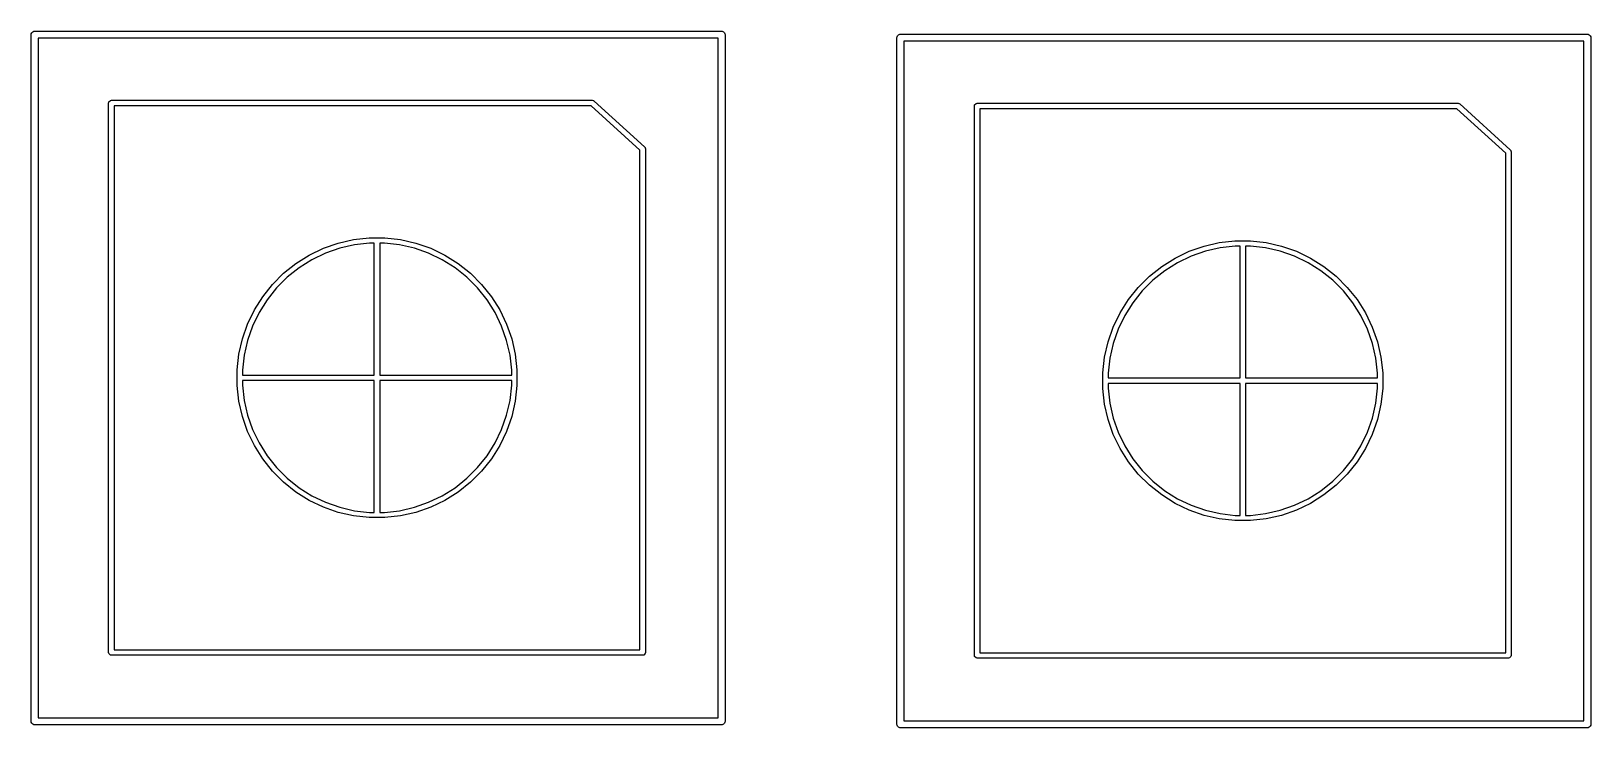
# Model space of a CAD drawing. Header units: millimetres. Extents: x 73 to 176, y -160 to -92.
# Drawn here: x 91.5 to 125.56, y -138.96 to -123.74 of the extents above; entities that cross this region are included whole.
import ezdxf

# ---------------------------------------------------------------- set-up
doc = ezdxf.new("R2010")
doc.units = ezdxf.units.MM
doc.layers.add('F.Fab', color=9, linetype='CONTINUOUS', true_color=0xafafaf)

msp = doc.modelspace()

# ---------------------------------------------------------------- linework, layer by layer
at = {"layer": 'F.Fab', "linetype": 'CONTINUOUS'}
for p, q in [((91.5046, -123.8167), (91.506041, -123.802068)), ((91.5046, -138.8167), (91.5046, -123.8167)), ((91.506041, -123.802068), (91.51724, -123.775032)), ((91.51724, -123.775032), (91.537932, -123.75434)), ((91.537932, -123.75434), (91.564968, -123.743141)), ((91.564968, -123.743141), (91.5796, -123.7417)), ((91.5796, -123.7417), (106.5796, -123.7417)), ((91.6546, -123.8917), (91.6546, -138.7417)), ((106.5046, -123.8917), (91.6546, -123.8917)), ((106.5046, -138.7417), (106.5046, -123.8917)), ((106.5796, -123.7417), (106.594232, -123.743141)), ((106.594232, -123.743141), (106.621268, -123.75434)), ((106.621268, -123.75434), (106.64196, -123.775032)), ((106.64196, -123.775032), (106.653159, -123.802068)), ((106.653159, -123.802068), (106.6546, -123.8167)), ((106.6546, -123.8167), (106.6546, -138.8167)), ((110.4079, -123.8814), (110.409341, -123.866768)), ((110.4079, -138.8814), (110.4079, -123.8814)), ((110.409341, -123.866768), (110.42054, -123.839732)), ((110.42054, -123.839732), (110.441232, -123.81904)), ((110.441232, -123.81904), (110.468268, -123.807841)), ((110.468268, -123.807841), (110.4829, -123.8064)), ((110.4829, -123.8064), (125.4829, -123.8064)), ((125.4829, -123.8064), (125.497532, -123.807841)), ((125.497532, -123.807841), (125.524568, -123.81904)), ((125.524568, -123.81904), (125.54526, -123.839732)), ((125.54526, -123.839732), (125.556459, -123.866768)), ((125.556459, -123.866768), (125.5579, -123.8814)), ((125.5579, -123.8814), (125.5579, -138.8814)), ((110.5579, -123.9564), (110.5579, -138.8064)), ((125.4079, -123.9564), (110.5579, -123.9564)), ((125.4079, -138.8064), (125.4079, -123.9564)), ((93.1961, -125.311), (93.200667, -125.288039)), ((93.1961, -137.311), (93.1961, -125.311)), ((93.200667, -125.288039), (93.233139, -125.255567)), ((93.233139, -125.255567), (93.2561, -125.251)), ((93.2561, -125.251), (103.7561, -125.251)), ((103.7561, -125.251), (103.774372, -125.254634)), ((103.774372, -125.254634), (103.776399, -125.254538)), ((103.776399, -125.254538), (103.777639, -125.255284)), ((103.777639, -125.255284), (103.779061, -125.255567)), ((103.779061, -125.255567), (103.780496, -125.257002)), ((103.780496, -125.257002), (103.79646, -125.266604)), ((103.79646, -125.266604), (104.89646, -126.266604)), ((112.136439, -125.320267), (112.1594, -125.3157)), ((112.1594, -125.3157), (122.6594, -125.3157)), ((122.6594, -125.3157), (122.677672, -125.319334)), ((93.3161, -125.371), (93.3161, -137.251)), ((103.732904, -125.371), (93.3161, -125.371)), ((104.7961, -126.337541), (103.732904, -125.371)), ((112.0994, -125.3757), (112.103967, -125.352739)), ((112.0994, -137.3757), (112.0994, -125.3757)), ((112.103967, -125.352739), (112.136439, -125.320267)), ((112.2194, -125.4357), (112.2194, -137.3157)), ((122.636204, -125.4357), (112.2194, -125.4357)), ((123.6994, -126.402241), (122.636204, -125.4357)), ((122.677672, -125.319334), (122.679699, -125.319238)), ((122.679699, -125.319238), (122.680939, -125.319984)), ((122.680939, -125.319984), (122.682361, -125.320267)), ((122.682361, -125.320267), (122.683796, -125.321702)), ((122.683796, -125.321702), (122.69976, -125.331304)), ((122.69976, -125.331304), (123.79976, -126.331304)), ((104.7961, -137.251), (104.7961, -126.337541)), ((104.89646, -126.266604), (104.910378, -126.285428)), ((104.910378, -126.285428), (104.91045, -126.286956)), ((104.91045, -126.286956), (104.911533, -126.288039)), ((104.911533, -126.288039), (104.9161, -126.311)), ((104.9161, -126.311), (104.9161, -137.311)), ((123.79976, -126.331304), (123.813678, -126.350128)), ((123.6994, -137.3157), (123.6994, -126.402241)), ((123.813678, -126.350128), (123.81375, -126.351656)), ((123.81375, -126.351656), (123.814833, -126.352739)), ((123.814833, -126.352739), (123.8194, -126.3757)), ((123.8194, -126.3757), (123.8194, -137.3757)), ((97.885089, -128.483929), (98.208983, -128.370593)), ((98.208983, -128.370593), (98.543531, -128.294235)), ((98.543531, -128.294235), (98.884524, -128.255814)), ((98.890993, -128.371), (98.562856, -128.407973)), ((98.884524, -128.255814), (99.032892, -128.255814)), ((98.9961, -128.371), (98.890993, -128.371)), ((98.9961, -131.251), (98.9961, -128.371)), ((99.032892, -128.255814), (99.033139, -128.255567)), ((99.033139, -128.255567), (99.079061, -128.255567)), ((99.079061, -128.255567), (99.079308, -128.255814)), ((99.079308, -128.255814), (99.227676, -128.255814)), ((99.221207, -128.371), (99.1161, -128.371)), ((99.1161, -128.371), (99.1161, -131.251)), ((99.549344, -128.407973), (99.221207, -128.371)), ((99.227676, -128.255814), (99.568669, -128.294235)), ((99.568669, -128.294235), (99.903217, -128.370593)), ((99.903217, -128.370593), (100.227111, -128.483929)), ((117.112283, -128.435293), (117.446831, -128.358935)), ((117.446831, -128.358935), (117.787824, -128.320514)), ((117.787824, -128.320514), (117.936192, -128.320514)), ((117.936192, -128.320514), (117.936439, -128.320267)), ((117.936439, -128.320267), (117.982361, -128.320267)), ((117.982361, -128.320267), (117.982608, -128.320514)), ((117.982608, -128.320514), (118.130976, -128.320514)), ((118.130976, -128.320514), (118.471969, -128.358935)), ((118.471969, -128.358935), (118.806517, -128.435293)), ((97.285366, -128.815384), (97.57592, -128.632816)), ((97.57592, -128.632816), (97.885089, -128.483929)), ((97.929238, -128.590515), (97.631726, -128.733789)), ((98.240921, -128.481452), (97.929238, -128.590515)), ((98.562856, -128.407973), (98.240921, -128.481452)), ((99.871279, -128.481452), (99.549344, -128.407973)), ((100.182962, -128.590515), (99.871279, -128.481452)), ((100.480474, -128.733789), (100.182962, -128.590515)), ((100.227111, -128.483929), (100.53628, -128.632816)), ((100.53628, -128.632816), (100.826834, -128.815384)), ((116.188666, -128.880084), (116.47922, -128.697516)), ((116.47922, -128.697516), (116.788389, -128.548629)), ((116.832538, -128.655215), (116.535026, -128.798489)), ((116.788389, -128.548629), (117.112283, -128.435293)), ((117.144221, -128.546152), (116.832538, -128.655215)), ((117.466156, -128.472673), (117.144221, -128.546152)), ((117.794293, -128.4357), (117.466156, -128.472673)), ((117.8994, -128.4357), (117.794293, -128.4357)), ((117.8994, -131.3157), (117.8994, -128.4357)), ((118.124507, -128.4357), (118.0194, -128.4357)), ((118.0194, -128.4357), (118.0194, -131.3157)), ((118.452644, -128.472673), (118.124507, -128.4357)), ((118.774579, -128.546152), (118.452644, -128.472673)), ((119.086262, -128.655215), (118.774579, -128.546152)), ((118.806517, -128.435293), (119.130411, -128.548629)), ((119.383774, -128.798489), (119.086262, -128.655215)), ((119.130411, -128.548629), (119.43958, -128.697516)), ((119.43958, -128.697516), (119.730134, -128.880084)), ((96.774435, -129.271979), (97.017079, -129.029335)), ((97.017079, -129.029335), (97.285366, -128.815384)), ((97.352126, -128.909473), (97.093955, -129.115358)), ((97.631726, -128.733789), (97.352126, -128.909473)), ((100.760074, -128.909473), (100.480474, -128.733789)), ((101.018245, -129.115358), (100.760074, -128.909473)), ((100.826834, -128.815384), (101.095121, -129.029335)), ((101.095121, -129.029335), (101.337765, -129.271979)), ((115.920379, -129.094035), (116.188666, -128.880084)), ((116.255426, -128.974173), (115.997255, -129.180058)), ((116.535026, -128.798489), (116.255426, -128.974173)), ((119.663374, -128.974173), (119.383774, -128.798489)), ((119.921545, -129.180058), (119.663374, -128.974173)), ((119.730134, -128.880084), (119.998421, -129.094035)), ((96.560484, -129.540266), (96.774435, -129.271979)), ((96.860458, -129.348855), (96.654573, -129.607026)), ((97.093955, -129.115358), (96.860458, -129.348855)), ((101.251742, -129.348855), (101.018245, -129.115358)), ((101.457627, -129.607026), (101.251742, -129.348855)), ((101.337765, -129.271979), (101.551716, -129.540266)), ((115.463784, -129.604966), (115.677735, -129.336679)), ((115.677735, -129.336679), (115.920379, -129.094035)), ((115.997255, -129.180058), (115.763758, -129.413555)), ((120.155042, -129.413555), (119.921545, -129.180058)), ((119.998421, -129.094035), (120.241065, -129.336679)), ((120.241065, -129.336679), (120.455016, -129.604966)), ((96.377916, -129.83082), (96.560484, -129.540266)), ((96.654573, -129.607026), (96.478889, -129.886626)), ((101.633311, -129.886626), (101.457627, -129.607026)), ((101.551716, -129.540266), (101.734284, -129.83082)), ((115.281216, -129.89552), (115.463784, -129.604966)), ((115.557873, -129.671726), (115.382189, -129.951326)), ((115.763758, -129.413555), (115.557873, -129.671726)), ((120.360927, -129.671726), (120.155042, -129.413555)), ((120.536611, -129.951326), (120.360927, -129.671726)), ((120.455016, -129.604966), (120.637584, -129.89552)), ((96.229029, -130.139989), (96.377916, -129.83082)), ((96.478889, -129.886626), (96.335615, -130.184138)), ((101.776585, -130.184138), (101.633311, -129.886626)), ((101.734284, -129.83082), (101.883171, -130.139989)), ((115.132329, -130.204689), (115.281216, -129.89552)), ((115.382189, -129.951326), (115.238915, -130.248838)), ((120.679885, -130.248838), (120.536611, -129.951326)), ((120.637584, -129.89552), (120.786471, -130.204689)), ((96.115693, -130.463883), (96.229029, -130.139989)), ((96.335615, -130.184138), (96.226552, -130.495821)), ((101.885648, -130.495821), (101.776585, -130.184138)), ((101.883171, -130.139989), (101.996507, -130.463883)), ((115.018993, -130.528583), (115.132329, -130.204689)), ((115.238915, -130.248838), (115.129852, -130.560521)), ((120.788948, -130.560521), (120.679885, -130.248838)), ((120.786471, -130.204689), (120.899807, -130.528583)), ((96.039335, -130.798431), (96.115693, -130.463883)), ((96.226552, -130.495821), (96.153073, -130.817756)), ((101.959127, -130.817756), (101.885648, -130.495821)), ((101.996507, -130.463883), (102.072865, -130.798431)), ((114.942635, -130.863131), (115.018993, -130.528583)), ((115.129852, -130.560521), (115.056373, -130.882456)), ((120.862427, -130.882456), (120.788948, -130.560521)), ((120.899807, -130.528583), (120.976165, -130.863131)), ((96.000914, -131.139424), (96.039335, -130.798431)), ((96.153073, -130.817756), (96.1161, -131.145893)), ((101.9961, -131.145893), (101.959127, -130.817756)), ((102.072865, -130.798431), (102.111286, -131.139424)), ((114.904214, -131.204124), (114.942635, -130.863131)), ((115.056373, -130.882456), (115.0194, -131.210593)), ((120.8994, -131.210593), (120.862427, -130.882456)), ((120.976165, -130.863131), (121.014586, -131.204124)), ((96.000667, -131.288039), (96.000914, -131.287792)), ((96.000667, -131.333961), (96.000667, -131.288039)), ((96.000914, -131.334208), (96.000667, -131.333961)), ((96.000914, -131.145893), (96.000914, -131.139424)), ((96.000914, -131.287792), (96.000914, -131.145893)), ((96.000914, -131.482576), (96.000914, -131.334208)), ((96.1161, -131.145893), (96.1161, -131.251)), ((96.1161, -131.251), (98.9961, -131.251)), ((96.1161, -131.371), (96.1161, -131.476107)), ((98.9961, -131.371), (96.1161, -131.371)), ((98.9961, -134.251), (98.9961, -131.371)), ((99.1161, -131.251), (101.9961, -131.251)), ((99.1161, -131.371), (99.1161, -134.251)), ((101.9961, -131.371), (99.1161, -131.371)), ((101.9961, -131.251), (101.9961, -131.145893)), ((101.9961, -131.476107), (101.9961, -131.371)), ((102.111286, -131.139424), (102.111286, -131.287792)), ((102.111286, -131.287792), (102.111533, -131.288039)), ((102.111533, -131.333961), (102.111286, -131.334208)), ((102.111286, -131.334208), (102.111286, -131.482576)), ((102.111533, -131.288039), (102.111533, -131.333961)), ((114.903967, -131.352739), (114.904214, -131.352492)), ((114.903967, -131.398661), (114.903967, -131.352739)), ((114.904214, -131.398908), (114.903967, -131.398661)), ((114.904214, -131.210593), (114.904214, -131.204124)), ((114.904214, -131.352492), (114.904214, -131.210593)), ((114.904214, -131.547276), (114.904214, -131.398908)), ((115.0194, -131.210593), (115.0194, -131.3157)), ((115.0194, -131.3157), (117.8994, -131.3157)), ((115.0194, -131.4357), (115.0194, -131.540807)), ((117.8994, -131.4357), (115.0194, -131.4357)), ((117.8994, -134.3157), (117.8994, -131.4357)), ((118.0194, -131.3157), (120.8994, -131.3157)), ((118.0194, -131.4357), (118.0194, -134.3157)), ((120.8994, -131.4357), (118.0194, -131.4357)), ((120.8994, -131.3157), (120.8994, -131.210593)), ((120.8994, -131.540807), (120.8994, -131.4357)), ((121.014586, -131.204124), (121.014586, -131.352492)), ((121.014586, -131.352492), (121.014833, -131.352739)), ((121.014833, -131.398661), (121.014586, -131.398908)), ((121.014586, -131.398908), (121.014586, -131.547276)), ((121.014833, -131.352739), (121.014833, -131.398661)), ((96.039335, -131.823569), (96.000914, -131.482576)), ((96.1161, -131.476107), (96.153073, -131.804244)), ((101.959127, -131.804244), (101.9961, -131.476107)), ((102.111286, -131.482576), (102.072865, -131.823569)), ((114.942635, -131.888269), (114.904214, -131.547276)), ((115.0194, -131.540807), (115.056373, -131.868944)), ((120.862427, -131.868944), (120.8994, -131.540807)), ((121.014586, -131.547276), (120.976165, -131.888269)), ((96.115693, -132.158117), (96.039335, -131.823569)), ((96.153073, -131.804244), (96.226552, -132.126179)), ((96.226552, -132.126179), (96.335615, -132.437862)), ((101.776585, -132.437862), (101.885648, -132.126179)), ((101.885648, -132.126179), (101.959127, -131.804244)), ((102.072865, -131.823569), (101.996507, -132.158117)), ((115.018993, -132.222817), (114.942635, -131.888269)), ((115.056373, -131.868944), (115.129852, -132.190879)), ((120.788948, -132.190879), (120.862427, -131.868944)), ((120.976165, -131.888269), (120.899807, -132.222817)), ((96.229029, -132.482011), (96.115693, -132.158117)), ((96.335615, -132.437862), (96.478889, -132.735374)), ((101.633311, -132.735374), (101.776585, -132.437862)), ((101.996507, -132.158117), (101.883171, -132.482011)), ((115.132329, -132.546711), (115.018993, -132.222817)), ((115.129852, -132.190879), (115.238915, -132.502562)), ((120.679885, -132.502562), (120.788948, -132.190879)), ((120.899807, -132.222817), (120.786471, -132.546711)), ((96.377916, -132.79118), (96.229029, -132.482011)), ((96.560484, -133.081734), (96.377916, -132.79118)), ((96.478889, -132.735374), (96.654573, -133.014974)), ((101.457627, -133.014974), (101.633311, -132.735374)), ((101.734284, -132.79118), (101.551716, -133.081734)), ((101.883171, -132.482011), (101.734284, -132.79118)), ((115.281216, -132.85588), (115.132329, -132.546711)), ((115.238915, -132.502562), (115.382189, -132.800074)), ((115.382189, -132.800074), (115.557873, -133.079674)), ((120.360927, -133.079674), (120.536611, -132.800074)), ((120.536611, -132.800074), (120.679885, -132.502562)), ((120.786471, -132.546711), (120.637584, -132.85588)), ((96.774435, -133.350021), (96.560484, -133.081734)), ((96.654573, -133.014974), (96.860458, -133.273145)), ((101.251742, -133.273145), (101.457627, -133.014974)), ((101.551716, -133.081734), (101.337765, -133.350021)), ((115.463784, -133.146434), (115.281216, -132.85588)), ((115.677735, -133.414721), (115.463784, -133.146434)), ((115.557873, -133.079674), (115.763758, -133.337845)), ((120.155042, -133.337845), (120.360927, -133.079674)), ((120.455016, -133.146434), (120.241065, -133.414721)), ((120.637584, -132.85588), (120.455016, -133.146434)), ((97.017079, -133.592665), (96.774435, -133.350021)), ((96.860458, -133.273145), (97.093955, -133.506642)), ((101.018245, -133.506642), (101.251742, -133.273145)), ((101.337765, -133.350021), (101.095121, -133.592665)), ((115.920379, -133.657365), (115.677735, -133.414721)), ((115.763758, -133.337845), (115.997255, -133.571342)), ((119.921545, -133.571342), (120.155042, -133.337845)), ((120.241065, -133.414721), (119.998421, -133.657365)), ((97.285366, -133.806616), (97.017079, -133.592665)), ((97.093955, -133.506642), (97.352126, -133.712527)), ((97.57592, -133.989184), (97.285366, -133.806616)), ((97.352126, -133.712527), (97.631726, -133.888211)), ((100.480474, -133.888211), (100.760074, -133.712527)), ((100.826834, -133.806616), (100.53628, -133.989184)), ((100.760074, -133.712527), (101.018245, -133.506642)), ((101.095121, -133.592665), (100.826834, -133.806616)), ((116.188666, -133.871316), (115.920379, -133.657365)), ((115.997255, -133.571342), (116.255426, -133.777227)), ((116.255426, -133.777227), (116.535026, -133.952911)), ((119.383774, -133.952911), (119.663374, -133.777227)), ((119.663374, -133.777227), (119.921545, -133.571342)), ((119.998421, -133.657365), (119.730134, -133.871316)), ((97.885089, -134.138071), (97.57592, -133.989184)), ((97.631726, -133.888211), (97.929238, -134.031485)), ((98.208983, -134.251407), (97.885089, -134.138071)), ((97.929238, -134.031485), (98.240921, -134.140548)), ((98.240921, -134.140548), (98.562856, -134.214027)), ((99.549344, -134.214027), (99.871279, -134.140548)), ((99.871279, -134.140548), (100.182962, -134.031485)), ((100.227111, -134.138071), (99.903217, -134.251407)), ((100.182962, -134.031485), (100.480474, -133.888211)), ((100.53628, -133.989184), (100.227111, -134.138071)), ((116.47922, -134.053884), (116.188666, -133.871316)), ((116.788389, -134.202771), (116.47922, -134.053884)), ((116.535026, -133.952911), (116.832538, -134.096185)), ((116.832538, -134.096185), (117.144221, -134.205248)), ((118.774579, -134.205248), (119.086262, -134.096185)), ((119.086262, -134.096185), (119.383774, -133.952911)), ((119.43958, -134.053884), (119.130411, -134.202771)), ((119.730134, -133.871316), (119.43958, -134.053884)), ((98.543531, -134.327765), (98.208983, -134.251407)), ((98.884524, -134.366186), (98.543531, -134.327765)), ((98.562856, -134.214027), (98.890993, -134.251)), ((99.032892, -134.366186), (98.884524, -134.366186)), ((98.890993, -134.251), (98.9961, -134.251)), ((99.033139, -134.366433), (99.032892, -134.366186)), ((99.079061, -134.366433), (99.033139, -134.366433)), ((99.079308, -134.366186), (99.079061, -134.366433)), ((99.227676, -134.366186), (99.079308, -134.366186)), ((99.1161, -134.251), (99.221207, -134.251)), ((99.221207, -134.251), (99.549344, -134.214027)), ((99.568669, -134.327765), (99.227676, -134.366186)), ((99.903217, -134.251407), (99.568669, -134.327765)), ((117.112283, -134.316107), (116.788389, -134.202771)), ((117.446831, -134.392465), (117.112283, -134.316107)), ((117.144221, -134.205248), (117.466156, -134.278727)), ((117.787824, -134.430886), (117.446831, -134.392465)), ((117.466156, -134.278727), (117.794293, -134.3157)), ((117.936192, -134.430886), (117.787824, -134.430886)), ((117.794293, -134.3157), (117.8994, -134.3157)), ((117.936439, -134.431133), (117.936192, -134.430886)), ((117.982361, -134.431133), (117.936439, -134.431133)), ((117.982608, -134.430886), (117.982361, -134.431133)), ((118.130976, -134.430886), (117.982608, -134.430886)), ((118.0194, -134.3157), (118.124507, -134.3157)), ((118.124507, -134.3157), (118.452644, -134.278727)), ((118.471969, -134.392465), (118.130976, -134.430886)), ((118.452644, -134.278727), (118.774579, -134.205248)), ((118.806517, -134.316107), (118.471969, -134.392465)), ((119.130411, -134.202771), (118.806517, -134.316107)), ((93.200667, -137.333961), (93.1961, -137.311)), ((93.233139, -137.366433), (93.200667, -137.333961)), ((93.2561, -137.371), (93.233139, -137.366433)), ((104.8561, -137.371), (93.2561, -137.371)), ((93.3161, -137.251), (104.7961, -137.251)), ((104.879061, -137.366433), (104.8561, -137.371)), ((104.911533, -137.333961), (104.879061, -137.366433)), ((104.9161, -137.311), (104.911533, -137.333961)), ((112.103967, -137.398661), (112.0994, -137.3757)), ((112.136439, -137.431133), (112.103967, -137.398661)), ((112.1594, -137.4357), (112.136439, -137.431133)), ((123.7594, -137.4357), (112.1594, -137.4357)), ((112.2194, -137.3157), (123.6994, -137.3157)), ((123.782361, -137.431133), (123.7594, -137.4357)), ((123.814833, -137.398661), (123.782361, -137.431133)), ((123.8194, -137.3757), (123.814833, -137.398661)), ((91.506041, -138.831332), (91.5046, -138.8167)), ((91.51724, -138.858368), (91.506041, -138.831332)), ((91.537932, -138.87906), (91.51724, -138.858368)), ((91.564968, -138.890259), (91.537932, -138.87906)), ((91.5796, -138.8917), (91.564968, -138.890259)), ((106.5796, -138.8917), (91.5796, -138.8917)), ((91.6546, -138.7417), (106.5046, -138.7417)), ((106.594232, -138.890259), (106.5796, -138.8917)), ((106.621268, -138.87906), (106.594232, -138.890259)), ((106.64196, -138.858368), (106.621268, -138.87906)), ((106.653159, -138.831332), (106.64196, -138.858368)), ((106.6546, -138.8167), (106.653159, -138.831332)), ((110.409341, -138.896032), (110.4079, -138.8814)), ((110.42054, -138.923068), (110.409341, -138.896032)), ((110.441232, -138.94376), (110.42054, -138.923068)), ((110.5579, -138.8064), (125.4079, -138.8064)), ((125.54526, -138.923068), (125.524568, -138.94376)), ((125.556459, -138.896032), (125.54526, -138.923068)), ((125.5579, -138.8814), (125.556459, -138.896032)), ((110.468268, -138.954959), (110.441232, -138.94376)), ((110.4829, -138.9564), (110.468268, -138.954959)), ((125.4829, -138.9564), (110.4829, -138.9564)), ((125.497532, -138.954959), (125.4829, -138.9564)), ((125.524568, -138.94376), (125.497532, -138.954959))]:
    msp.add_line(p, q, dxfattribs=at)

doc.saveas('drawing.dxf')
